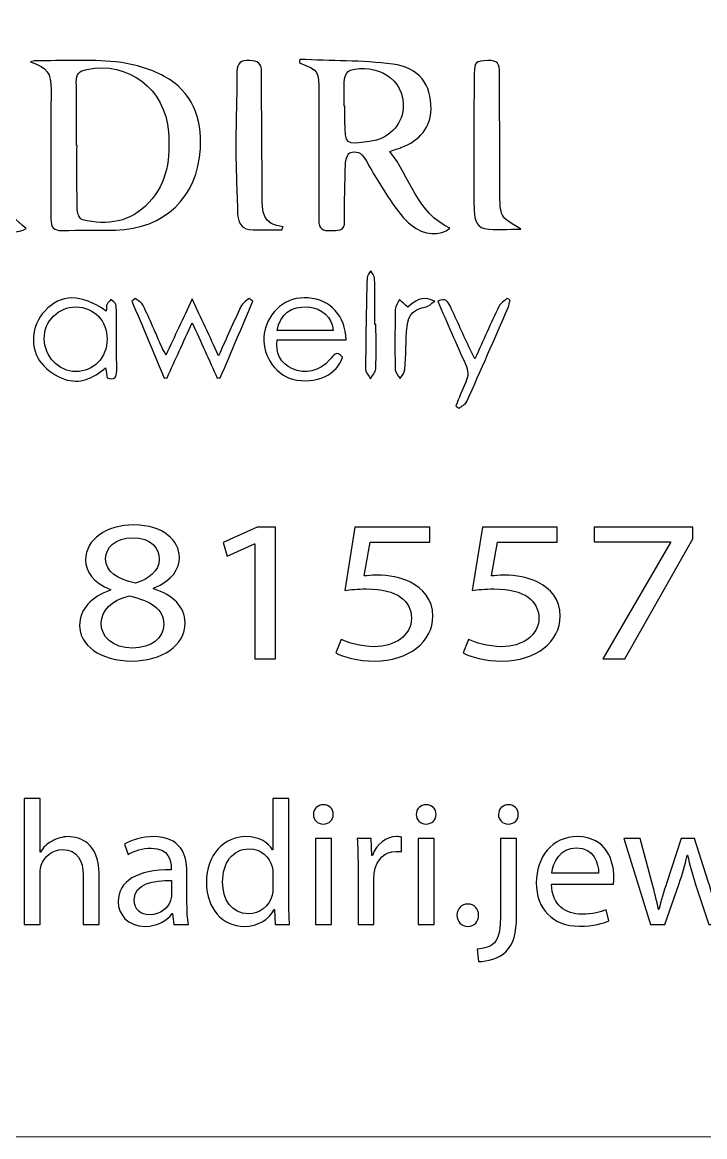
# Model space of a CAD drawing. Header units: millimetres. Extents: x -576 to 618, y 160 to 343.
# Drawn here: x 438.7 to 450.2, y 223.7 to 242.49 of the extents above; entities that cross this region are included whole.
import ezdxf

# ---------------------------------------------------------------- set-up
doc = ezdxf.new("R2010")
doc.units = ezdxf.units.MM
doc.header["$MEASUREMENT"] = 0
doc.layers.add('Layer 1', color=7, linetype='Continuous')

msp = doc.modelspace()

# ---------------------------------------------------------------- linework, layer by layer
at = {"layer": 'Layer 1', "color": 250, "lineweight": 18}
msp.add_open_spline([(421.5217, 263.5001), (421.5217, 263.5001), (455.3517, 263.5001), (455.3517, 263.5001), (456.9957, 263.5001), (458.3367, 262.1591), (458.3367, 260.5151), (458.3367, 260.5151), (458.3367, 226.6851), (458.3367, 226.6851), (458.3367, 225.0411), (456.9957, 223.7001), (455.3517, 223.7001), (455.3517, 223.7001), (421.5217, 223.7001), (421.5217, 223.7001), (419.8777, 223.7001), (418.5367, 225.0411), (418.5367, 226.6851), (418.5367, 226.6851), (418.5367, 260.5151), (418.5367, 260.5151), (418.5367, 262.1591), (419.8777, 263.5001), (421.5217, 263.5001)], degree=3, knots=[0, 0, 0, 0, 0.125, 0.125, 0.125, 0.25, 0.25, 0.25, 0.375, 0.375, 0.375, 0.5, 0.5, 0.5, 0.625, 0.625, 0.625, 0.75, 0.75, 0.75, 0.875, 0.875, 0.875, 1, 1, 1, 1], dxfattribs=at)
at = {"layer": 'Layer 1', "color": 230}
for points, knots in [([(435.9905, 239.0221), (436.2117, 239.5426), (436.426, 240.053), (436.6457, 240.561), (436.8098, 240.9401), (436.979, 241.3173), (437.152, 241.6924), (437.1771, 241.7467), (437.2363, 241.785), (437.2797, 241.8306), (437.324, 241.7844), (437.3864, 241.746), (437.4101, 241.6908), (437.694, 241.0247), (437.9755, 240.3575), (438.2507, 239.6877), (438.3976, 239.3304), (438.3917, 239.328), (438.7636, 239.0147), (438.6529, 238.9208), (438.3923, 238.9429), (438.2039, 239.0574), (438.003, 239.1791), (437.8862, 239.3666), (437.821, 239.5804), (437.7661, 239.761), (437.6632, 239.8063), (437.4859, 239.7965), (437.2092, 239.7816), (436.9308, 239.7894), (436.6532, 239.7944), (436.5611, 239.7959), (436.5099, 239.766), (436.4741, 239.6789), (436.392, 239.4802), (436.2984, 239.2864), (436.2123, 239.0895), (436.1721, 238.9975), (436.119, 238.9492), (435.9905, 239.0221)], [0, 0, 0, 0, 0.0769231, 0.0769231, 0.0769231, 0.1538462, 0.1538462, 0.1538462, 0.2307692, 0.2307692, 0.2307692, 0.3076923, 0.3076923, 0.3076923, 0.3846154, 0.3846154, 0.3846154, 0.4615385, 0.4615385, 0.4615385, 0.5384615, 0.5384615, 0.5384615, 0.6153846, 0.6153846, 0.6153846, 0.6923077, 0.6923077, 0.6923077, 0.7692308, 0.7692308, 0.7692308, 0.8461538, 0.8461538, 0.8461538, 0.9230769, 0.9230769, 0.9230769, 1, 1, 1, 1]), ([(438.8398, 241.8248), (438.8707, 241.8304), (438.9013, 241.841), (438.9318, 241.8407), (439.3793, 241.8386), (439.8292, 241.8635), (440.2725, 241.8217), (440.5521, 241.7951), (440.8442, 241.7097), (441.0916, 241.5774), (441.5652, 241.325), (441.7293, 240.8704), (441.7022, 240.3583), (441.6582, 239.5337), (441.1, 239.0076), (440.2709, 238.9852), (439.9715, 238.9768), (439.671, 238.9876), (439.3711, 238.9786), (439.2277, 238.9745), (439.1833, 239.0348), (439.1836, 239.1686), (439.1852, 239.7518), (439.1808, 240.3349), (439.1799, 240.9178), (439.1799, 241.0594), (439.1893, 241.2008), (439.1873, 241.3424), (439.1833, 241.6466), (439.1312, 241.7134), (438.8398, 241.8248)], [0, 0, 0, 0, 0.1, 0.1, 0.1, 0.2, 0.2, 0.2, 0.3, 0.3, 0.3, 0.4, 0.4, 0.4, 0.5, 0.5, 0.5, 0.6, 0.6, 0.6, 0.7, 0.7, 0.7, 0.8, 0.8, 0.8, 0.9, 0.9, 0.9, 1, 1, 1, 1]), ([(439.6142, 240.4117), (439.6142, 240.4117), (439.6227, 240.4117), (439.6227, 240.4117), (439.6227, 240.0494), (439.6188, 239.6869), (439.6267, 239.3246), (439.6282, 239.2663), (439.6723, 239.168), (439.7131, 239.158), (440.1362, 239.0569), (440.5262, 239.1181), (440.8358, 239.4498), (441.1509, 239.787), (441.1958, 240.2073), (441.1642, 240.6407), (441.1115, 241.3646), (440.48, 241.8413), (439.7887, 241.695), (439.6607, 241.6681), (439.6082, 241.6176), (439.6114, 241.4819), (439.6202, 241.1252), (439.6142, 240.7686), (439.6142, 240.4117)], [0, 0, 0, 0, 0.125, 0.125, 0.125, 0.25, 0.25, 0.25, 0.375, 0.375, 0.375, 0.5, 0.5, 0.5, 0.625, 0.625, 0.625, 0.75, 0.75, 0.75, 0.875, 0.875, 0.875, 1, 1, 1, 1]), ([(443.0741, 238.9924), (442.8909, 238.9924), (442.7056, 238.9777), (442.5243, 238.9974), (442.3873, 239.012), (442.3355, 239.1353), (442.3306, 239.2616), (442.3162, 239.6408), (442.3015, 240.0199), (442.3006, 240.3989), (442.3, 240.8183), (442.3187, 241.237), (442.319, 241.6564), (442.3193, 241.8124), (442.3902, 241.8457), (442.5281, 241.8432), (442.6651, 241.8408), (442.7359, 241.8071), (442.7353, 241.651), (442.7324, 241.0165), (442.7402, 240.3821), (442.7433, 239.7475), (442.7437, 239.6854), (442.7424, 239.623), (442.7418, 239.5606), (442.739, 239.311), (442.7465, 239.0679), (443.0997, 239.0402), (443.0913, 239.0245), (443.0825, 239.0086), (443.0741, 238.9924)], [0, 0, 0, 0, 0.1, 0.1, 0.1, 0.2, 0.2, 0.2, 0.3, 0.3, 0.3, 0.4, 0.4, 0.4, 0.5, 0.5, 0.5, 0.6, 0.6, 0.6, 0.7, 0.7, 0.7, 0.8, 0.8, 0.8, 0.9, 0.9, 0.9, 1, 1, 1, 1]), ([(443.3761, 241.8631), (443.8994, 241.8394), (444.4267, 241.8482), (444.9446, 241.7823), (445.3921, 241.7253), (445.597, 241.4382), (445.5908, 241.0248), (445.5864, 240.7249), (445.4026, 240.4906), (445.0815, 240.3758), (445.0301, 240.3574), (444.978, 240.3402), (444.8953, 240.3115), (445.246, 239.8719), (445.3505, 239.2744), (445.909, 239.0173), (445.7587, 238.8831), (445.4557, 238.8965), (445.2582, 239.0672), (445.1315, 239.1761), (445.022, 239.3115), (444.9281, 239.4506), (444.7699, 239.685), (444.6216, 239.9271), (444.4862, 240.1754), (444.4198, 240.2971), (444.325, 240.3255), (444.2219, 240.2865), (444.1786, 240.27), (444.1512, 240.163), (444.1486, 240.0956), (444.1368, 239.7789), (444.1284, 239.4613), (444.1337, 239.1445), (444.1374, 238.9486), (444.0098, 238.9873), (443.8947, 238.9789), (443.7655, 238.9699), (443.6962, 239.0005), (443.6978, 239.1521), (443.7037, 239.8656), (443.6999, 240.5795), (443.7015, 241.2931), (443.7025, 241.6616), (443.6925, 241.6797), (443.3727, 241.8057), (443.3739, 241.8248), (443.3748, 241.8441), (443.3761, 241.8631)], [0, 0, 0, 0, 0.0625, 0.0625, 0.0625, 0.125, 0.125, 0.125, 0.1875, 0.1875, 0.1875, 0.25, 0.25, 0.25, 0.3125, 0.3125, 0.3125, 0.375, 0.375, 0.375, 0.4375, 0.4375, 0.4375, 0.5, 0.5, 0.5, 0.5625, 0.5625, 0.5625, 0.625, 0.625, 0.625, 0.6875, 0.6875, 0.6875, 0.75, 0.75, 0.75, 0.8125, 0.8125, 0.8125, 0.875, 0.875, 0.875, 0.9375, 0.9375, 0.9375, 1, 1, 1, 1]), ([(447.1052, 239.0031), (446.8853, 239.0031), (446.6818, 238.9744), (446.4909, 239.0118), (446.3299, 239.0436), (446.3171, 239.2199), (446.3152, 239.3634), (446.3096, 239.7887), (446.3093, 240.2137), (446.3099, 240.6386), (446.3106, 240.9675), (446.3152, 241.2964), (446.3187, 241.6249), (446.3208, 241.8258), (446.3405, 241.8349), (446.5474, 241.8449), (446.7109, 241.853), (446.747, 241.7809), (446.7461, 241.6327), (446.7433, 240.9697), (446.7517, 240.3063), (446.7517, 239.6434), (446.7517, 239.2084), (446.748, 239.2084), (447.1052, 239.0031)], [0, 0, 0, 0, 0.125, 0.125, 0.125, 0.25, 0.25, 0.25, 0.375, 0.375, 0.375, 0.5, 0.5, 0.5, 0.625, 0.625, 0.625, 0.75, 0.75, 0.75, 0.875, 0.875, 0.875, 1, 1, 1, 1]), ([(444.1271, 241.0759), (444.1271, 241.0759), (444.1377, 241.0759), (444.1377, 241.0759), (444.1377, 240.9913), (444.1365, 240.9065), (444.138, 240.822), (444.1453, 240.4229), (444.1455, 240.4229), (444.5542, 240.4775), (444.8732, 240.5202), (445.0968, 240.7433), (445.1187, 241.0363), (445.1568, 241.5546), (444.6475, 241.8026), (444.2254, 241.6816), (444.1821, 241.6691), (444.1361, 241.5867), (444.1318, 241.5331), (444.119, 241.3814), (444.1271, 241.2282), (444.1271, 241.0759)], [0, 0, 0, 0, 0.1428571, 0.1428571, 0.1428571, 0.2857143, 0.2857143, 0.2857143, 0.4285714, 0.4285714, 0.4285714, 0.5714286, 0.5714286, 0.5714286, 0.7142857, 0.7142857, 0.7142857, 0.8571429, 0.8571429, 0.8571429, 1, 1, 1, 1]), ([(444.6622, 237.3915), (444.6622, 237.1425), (444.6678, 236.8932), (444.6581, 236.6446), (444.6559, 236.5884), (444.601, 236.5344), (444.5705, 236.4792), (444.5411, 236.531), (444.4866, 236.5827), (444.4866, 236.6342), (444.4884, 237.1494), (444.4984, 237.6645), (444.5109, 238.179), (444.5121, 238.2202), (444.5517, 238.2604), (444.5739, 238.301), (444.5963, 238.258), (444.6372, 238.2159), (444.6382, 238.1724), (444.6441, 237.9122), (444.6413, 237.6517), (444.6413, 237.3915), (444.6413, 237.3915), (444.6622, 237.3915), (444.6622, 237.3915)], [0, 0, 0, 0, 0.125, 0.125, 0.125, 0.25, 0.25, 0.25, 0.375, 0.375, 0.375, 0.5, 0.5, 0.5, 0.625, 0.625, 0.625, 0.75, 0.75, 0.75, 0.875, 0.875, 0.875, 1, 1, 1, 1]), ([(440.1155, 237.6208), (440.1202, 237.672), (440.1158, 237.7088), (440.1286, 237.7372), (440.142, 237.7668), (440.1722, 237.7884), (440.1957, 237.8137), (440.2241, 237.7866), (440.2731, 237.7619), (440.278, 237.7307), (440.2915, 237.6473), (440.2874, 237.5616), (440.288, 237.4764), (440.2896, 237.1881), (440.289, 236.8995), (440.2927, 236.6109), (440.2939, 236.4979), (440.2527, 236.452), (440.1301, 236.4948), (440.123, 236.5404), (440.1155, 236.5894), (440.1042, 236.6621), (439.8959, 236.4845), (439.6649, 236.3819), (439.411, 236.4726), (439.2696, 236.5232), (439.1274, 236.6199), (439.0297, 236.7342), (438.8166, 236.9837), (438.8515, 237.3843), (439.078, 237.6205), (439.3573, 237.9126), (439.6786, 237.9169), (440.1155, 237.6208)], [0, 0, 0, 0, 0.0909091, 0.0909091, 0.0909091, 0.1818182, 0.1818182, 0.1818182, 0.2727273, 0.2727273, 0.2727273, 0.3636364, 0.3636364, 0.3636364, 0.4545455, 0.4545455, 0.4545455, 0.5454545, 0.5454545, 0.5454545, 0.6363636, 0.6363636, 0.6363636, 0.7272727, 0.7272727, 0.7272727, 0.8181818, 0.8181818, 0.8181818, 0.9090909, 0.9090909, 0.9090909, 1, 1, 1, 1]), ([(444.1568, 237.1359), (444.1568, 237.1359), (442.9971, 237.1359), (442.9971, 237.1359), (442.9599, 236.9187), (443.0589, 236.7362), (443.2529, 236.6448), (443.4607, 236.5465), (443.7175, 236.6071), (443.8804, 236.7989), (443.9449, 236.875), (443.9974, 236.9646), (444.0966, 236.8414), (444.0223, 236.5643), (443.6479, 236.3668), (443.2529, 236.4729), (442.9452, 236.5556), (442.7222, 236.9187), (442.7799, 237.2423), (442.8488, 237.6274), (443.1459, 237.8682), (443.52, 237.8417), (443.8913, 237.8155), (444.1518, 237.5368), (444.1568, 237.1359)], [0, 0, 0, 0, 0.125, 0.125, 0.125, 0.25, 0.25, 0.25, 0.375, 0.375, 0.375, 0.5, 0.5, 0.5, 0.625, 0.625, 0.625, 0.75, 0.75, 0.75, 0.875, 0.875, 0.875, 1, 1, 1, 1]), ([(445.2003, 237.6847), (445.311, 237.7866), (445.4324, 237.8896), (445.6552, 237.7895), (445.5894, 237.7452), (445.551, 237.7012), (445.5054, 237.6921), (445.3055, 237.6522), (445.2069, 237.5692), (445.1862, 237.3598), (445.1628, 237.119), (445.1672, 236.8753), (445.1491, 236.6334), (445.145, 236.5811), (445.097, 236.5317), (445.0692, 236.4809), (445.0399, 236.5311), (444.9863, 236.5807), (444.9857, 236.6316), (444.9791, 236.9704), (444.9806, 237.3096), (444.9878, 237.6484), (444.989, 237.7046), (445.0327, 237.7598), (445.0568, 237.8154), (445.1001, 237.776), (445.1429, 237.7368), (445.2003, 237.6847)], [0, 0, 0, 0, 0.1111111, 0.1111111, 0.1111111, 0.2222222, 0.2222222, 0.2222222, 0.3333333, 0.3333333, 0.3333333, 0.4444444, 0.4444444, 0.4444444, 0.5555556, 0.5555556, 0.5555556, 0.6666667, 0.6666667, 0.6666667, 0.7777778, 0.7777778, 0.7777778, 0.8888889, 0.8888889, 0.8888889, 1, 1, 1, 1]), ([(439.6066, 237.6898), (439.3071, 237.6917), (439.0696, 237.4539), (439.0696, 237.1519), (439.07, 236.858), (439.3186, 236.6003), (439.6012, 236.6009), (439.9018, 236.6015), (440.1277, 236.8339), (440.1301, 237.1453), (440.1326, 237.4549), (439.9083, 237.6879), (439.6066, 237.6898)], [0, 0, 0, 0, 0.25, 0.25, 0.25, 0.5, 0.5, 0.5, 0.75, 0.75, 0.75, 1, 1, 1, 1]), ([(441.5643, 237.4238), (441.4117, 237.0875), (441.2766, 236.7908), (441.1418, 236.494), (441.1256, 236.4924), (441.109, 236.4912), (441.0925, 236.49), (440.9116, 236.9218), (440.7302, 237.3533), (440.549, 237.7851), (440.568, 237.8004), (440.5864, 237.816), (440.6052, 237.8317), (440.6507, 237.7927), (440.7153, 237.7627), (440.739, 237.7131), (440.8491, 237.4831), (440.9475, 237.2482), (441.0507, 237.0151), (441.0685, 236.9754), (441.0909, 236.938), (441.1225, 236.8784), (441.2694, 237.1945), (441.4068, 237.4903), (441.5634, 237.8266), (441.7191, 237.4925), (441.8576, 237.1945), (442.0099, 236.8675), (442.1424, 237.1633), (442.2585, 237.4322), (442.3846, 237.6965), (442.411, 237.7521), (442.4757, 237.7889), (442.5225, 237.8344), (442.5446, 237.8191), (442.5664, 237.8035), (442.588, 237.788), (442.4045, 237.3561), (442.2208, 236.9243), (442.0373, 236.4931), (442.0205, 236.4922), (442.0033, 236.4912), (441.9868, 236.4906), (441.851, 236.7901), (441.7153, 237.0896), (441.5643, 237.4238)], [0, 0, 0, 0, 0.0666667, 0.0666667, 0.0666667, 0.1333333, 0.1333333, 0.1333333, 0.2, 0.2, 0.2, 0.2666667, 0.2666667, 0.2666667, 0.3333333, 0.3333333, 0.3333333, 0.4, 0.4, 0.4, 0.4666667, 0.4666667, 0.4666667, 0.5333333, 0.5333333, 0.5333333, 0.6, 0.6, 0.6, 0.6666667, 0.6666667, 0.6666667, 0.7333333, 0.7333333, 0.7333333, 0.8, 0.8, 0.8, 0.8666667, 0.8666667, 0.8666667, 0.9333333, 0.9333333, 0.9333333, 1, 1, 1, 1]), ([(443.9428, 237.2907), (443.9265, 237.5143), (443.7543, 237.6741), (443.5166, 237.6887), (443.2305, 237.7069), (443.0463, 237.5686), (442.9955, 237.2907), (442.9955, 237.2907), (443.9428, 237.2907), (443.9428, 237.2907)], [0, 0, 0, 0, 0.3333333, 0.3333333, 0.3333333, 0.6666667, 0.6666667, 0.6666667, 1, 1, 1, 1]), ([(445.7021, 237.7885), (445.8378, 237.8525), (445.8788, 237.7758), (445.9158, 237.6962), (446.0275, 237.4553), (446.1377, 237.2132), (446.2494, 236.972), (446.27, 236.9271), (446.294, 236.884), (446.3296, 236.8141), (446.4709, 237.1264), (446.5976, 237.4154), (446.7343, 237.6993), (446.7614, 237.7552), (446.8275, 237.7923), (446.8759, 237.8379), (446.8912, 237.826), (446.9061, 237.8138), (446.9218, 237.8019), (446.9114, 237.7611), (446.9071, 237.7174), (446.8906, 237.6796), (446.66, 237.1514), (446.4298, 236.6232), (446.1933, 236.0977), (446.1708, 236.0481), (446.1053, 236.0178), (446.0597, 235.9786), (446.0432, 235.9926), (446.0263, 236.0066), (446.0091, 236.0207), (446.0634, 236.1539), (446.1124, 236.2893), (446.1739, 236.4191), (446.2238, 236.5249), (446.2213, 236.6163), (446.1717, 236.7243), (446.0107, 237.0722), (445.8613, 237.4254), (445.7021, 237.7885)], [0, 0, 0, 0, 0.0769231, 0.0769231, 0.0769231, 0.1538462, 0.1538462, 0.1538462, 0.2307692, 0.2307692, 0.2307692, 0.3076923, 0.3076923, 0.3076923, 0.3846154, 0.3846154, 0.3846154, 0.4615385, 0.4615385, 0.4615385, 0.5384615, 0.5384615, 0.5384615, 0.6153846, 0.6153846, 0.6153846, 0.6923077, 0.6923077, 0.6923077, 0.7692308, 0.7692308, 0.7692308, 0.8461538, 0.8461538, 0.8461538, 0.9230769, 0.9230769, 0.9230769, 1, 1, 1, 1]), ([(439.6668, 232.3206), (439.6668, 232.6004), (439.8652, 232.7986), (440.1891, 232.9147), (440.1891, 232.9147), (440.1854, 232.9246), (440.1854, 232.9246), (439.8936, 233.0407), (439.7679, 233.2319), (439.7679, 233.4232), (439.7679, 233.7749), (440.1205, 234.0135), (440.5822, 234.0135), (441.0927, 234.0135), (441.3479, 233.7439), (441.3479, 233.4676), (441.3479, 233.28), (441.2387, 233.0785), (440.9145, 232.9486), (440.9145, 232.9486), (440.9145, 232.9384), (440.9145, 232.9384), (441.2425, 232.8292), (441.4453, 232.6345), (441.4453, 232.3649), (441.4453, 231.9792), (441.0525, 231.72), (440.5501, 231.72), (439.9988, 231.72), (439.6668, 231.9961), (439.6668, 232.3206)], [0, 0, 0, 0, 0.1, 0.1, 0.1, 0.2, 0.2, 0.2, 0.3, 0.3, 0.3, 0.4, 0.4, 0.4, 0.5, 0.5, 0.5, 0.6, 0.6, 0.6, 0.7, 0.7, 0.7, 0.8, 0.8, 0.8, 0.9, 0.9, 0.9, 1, 1, 1, 1]), ([(442.6212, 233.6961), (442.6212, 233.6961), (442.6132, 233.6961), (442.6132, 233.6961), (442.6132, 233.6961), (442.1554, 233.488), (442.1554, 233.488), (442.1554, 233.488), (442.0865, 233.7167), (442.0865, 233.7167), (442.0865, 233.7167), (442.6618, 233.976), (442.6618, 233.976), (442.6618, 233.976), (442.9657, 233.976), (442.9657, 233.976), (442.9657, 233.976), (442.9657, 231.7573), (442.9657, 231.7573), (442.9657, 231.7573), (442.6212, 231.7573), (442.6212, 231.7573), (442.6212, 231.7573), (442.6212, 233.6961), (442.6212, 233.6961)], [0, 0, 0, 0, 0.125, 0.125, 0.125, 0.25, 0.25, 0.25, 0.375, 0.375, 0.375, 0.5, 0.5, 0.5, 0.625, 0.625, 0.625, 0.75, 0.75, 0.75, 0.875, 0.875, 0.875, 1, 1, 1, 1]), ([(445.5678, 233.7235), (445.5678, 233.7235), (444.5628, 233.7235), (444.5628, 233.7235), (444.5628, 233.7235), (444.4617, 233.1535), (444.4617, 233.1535), (444.5223, 233.16), (444.5791, 233.1672), (444.6764, 233.1672), (444.8789, 233.1672), (445.0814, 233.1298), (445.2437, 233.0477), (445.4502, 232.9488), (445.6203, 232.7575), (445.6203, 232.4777), (445.6203, 232.0439), (445.211, 231.7198), (444.64, 231.7198), (444.3523, 231.7198), (444.1092, 231.7882), (443.9834, 231.8564), (443.9834, 231.8564), (444.0727, 232.0848), (444.0727, 232.0848), (444.1822, 232.0302), (444.3969, 231.962), (444.6359, 231.962), (444.9722, 231.962), (445.2599, 232.1463), (445.2599, 232.4434), (445.2559, 232.7301), (445.0287, 232.9351), (444.502, 232.9351), (444.3523, 232.9351), (444.235, 232.9213), (444.1376, 232.9111), (444.1376, 232.9111), (444.3077, 233.9763), (444.3077, 233.9763), (444.3077, 233.9763), (445.5678, 233.9763), (445.5678, 233.9763), (445.5678, 233.9763), (445.5678, 233.7235), (445.5678, 233.7235)], [0, 0, 0, 0, 0.0666667, 0.0666667, 0.0666667, 0.1333333, 0.1333333, 0.1333333, 0.2, 0.2, 0.2, 0.2666667, 0.2666667, 0.2666667, 0.3333333, 0.3333333, 0.3333333, 0.4, 0.4, 0.4, 0.4666667, 0.4666667, 0.4666667, 0.5333333, 0.5333333, 0.5333333, 0.6, 0.6, 0.6, 0.6666667, 0.6666667, 0.6666667, 0.7333333, 0.7333333, 0.7333333, 0.8, 0.8, 0.8, 0.8666667, 0.8666667, 0.8666667, 0.9333333, 0.9333333, 0.9333333, 1, 1, 1, 1]), ([(447.7159, 233.7235), (447.7159, 233.7235), (446.7109, 233.7235), (446.7109, 233.7235), (446.7109, 233.7235), (446.6098, 233.1535), (446.6098, 233.1535), (446.6703, 233.16), (446.7271, 233.1672), (446.8245, 233.1672), (447.0269, 233.1672), (447.2294, 233.1298), (447.3916, 233.0477), (447.5983, 232.9488), (447.7682, 232.7575), (447.7682, 232.4777), (447.7682, 232.0439), (447.3589, 231.7198), (446.7879, 231.7198), (446.5002, 231.7198), (446.2572, 231.7882), (446.1315, 231.8564), (446.1315, 231.8564), (446.2207, 232.0848), (446.2207, 232.0848), (446.3302, 232.0302), (446.5449, 231.962), (446.7839, 231.962), (447.1202, 231.962), (447.4079, 232.1463), (447.4079, 232.4434), (447.4039, 232.7301), (447.1767, 232.9351), (446.65, 232.9351), (446.5002, 232.9351), (446.3829, 232.9213), (446.2856, 232.9111), (446.2856, 232.9111), (446.4556, 233.9763), (446.4556, 233.9763), (446.4556, 233.9763), (447.7159, 233.9763), (447.7159, 233.9763), (447.7159, 233.9763), (447.7159, 233.7235), (447.7159, 233.7235)], [0, 0, 0, 0, 0.0666667, 0.0666667, 0.0666667, 0.1333333, 0.1333333, 0.1333333, 0.2, 0.2, 0.2, 0.2666667, 0.2666667, 0.2666667, 0.3333333, 0.3333333, 0.3333333, 0.4, 0.4, 0.4, 0.4666667, 0.4666667, 0.4666667, 0.5333333, 0.5333333, 0.5333333, 0.6, 0.6, 0.6, 0.6666667, 0.6666667, 0.6666667, 0.7333333, 0.7333333, 0.7333333, 0.8, 0.8, 0.8, 0.8666667, 0.8666667, 0.8666667, 0.9333333, 0.9333333, 0.9333333, 1, 1, 1, 1]), ([(450.0019, 233.9761), (450.0019, 233.9761), (450.0019, 233.778), (450.0019, 233.778), (450.0019, 233.778), (448.8552, 231.7574), (448.8552, 231.7574), (448.8552, 231.7574), (448.4868, 231.7574), (448.4868, 231.7574), (448.4868, 231.7574), (449.629, 233.7203), (449.629, 233.7203), (449.629, 233.7203), (449.629, 233.7269), (449.629, 233.7269), (449.629, 233.7269), (448.3407, 233.7269), (448.3407, 233.7269), (448.3407, 233.7269), (448.3407, 233.9761), (448.3407, 233.9761), (448.3407, 233.9761), (450.0019, 233.9761), (450.0019, 233.9761)], [0, 0, 0, 0, 0.125, 0.125, 0.125, 0.25, 0.25, 0.25, 0.375, 0.375, 0.375, 0.5, 0.5, 0.5, 0.625, 0.625, 0.625, 0.75, 0.75, 0.75, 0.875, 0.875, 0.875, 1, 1, 1, 1]), ([(440.1043, 233.4435), (440.1043, 233.2217), (440.303, 233.1022), (440.6065, 233.0342), (440.8334, 233.0991), (441.0078, 233.2354), (441.0078, 233.4369), (441.0078, 233.6145), (440.882, 233.7986), (440.5622, 233.7986), (440.2665, 233.7986), (440.1043, 233.6348), (440.1043, 233.4435)], [0, 0, 0, 0, 0.25, 0.25, 0.25, 0.5, 0.5, 0.5, 0.75, 0.75, 0.75, 1, 1, 1, 1]), ([(441.0848, 232.334), (441.0848, 232.6039), (440.8621, 232.7336), (440.5052, 232.8189), (440.1975, 232.744), (440.0316, 232.5733), (440.0316, 232.3615), (440.0194, 232.1365), (440.2219, 231.9383), (440.5579, 231.9383), (440.878, 231.9383), (441.0848, 232.1056), (441.0848, 232.334)], [0, 0, 0, 0, 0.25, 0.25, 0.25, 0.5, 0.5, 0.5, 0.75, 0.75, 0.75, 1, 1, 1, 1]), ([(438.7321, 229.4023), (438.7321, 229.4023), (439.002, 229.4023), (439.002, 229.4023), (439.002, 229.4023), (439.002, 228.499), (439.002, 228.499), (439.002, 228.499), (439.0082, 228.499), (439.0082, 228.499), (439.051, 228.5742), (439.1184, 228.6401), (439.2014, 228.6847), (439.2809, 228.7296), (439.3758, 228.7592), (439.4772, 228.7592), (439.6762, 228.7592), (439.9954, 228.6401), (439.9954, 228.1405), (439.9954, 228.1405), (439.9954, 227.2794), (439.9954, 227.2794), (439.9954, 227.2794), (439.7256, 227.2794), (439.7256, 227.2794), (439.7256, 227.2794), (439.7256, 228.1106), (439.7256, 228.1106), (439.7256, 228.3436), (439.6366, 228.5411), (439.382, 228.5411), (439.2073, 228.5411), (439.0694, 228.4214), (439.0204, 228.2778), (439.0051, 228.2423), (439.002, 228.2032), (439.002, 228.1524), (439.002, 228.1524), (439.002, 227.2794), (439.002, 227.2794), (439.002, 227.2794), (438.7321, 227.2794), (438.7321, 227.2794), (438.7321, 227.2794), (438.7321, 229.4023), (438.7321, 229.4023)], [0, 0, 0, 0, 0.0666667, 0.0666667, 0.0666667, 0.1333333, 0.1333333, 0.1333333, 0.2, 0.2, 0.2, 0.2666667, 0.2666667, 0.2666667, 0.3333333, 0.3333333, 0.3333333, 0.4, 0.4, 0.4, 0.4666667, 0.4666667, 0.4666667, 0.5333333, 0.5333333, 0.5333333, 0.6, 0.6, 0.6, 0.6666667, 0.6666667, 0.6666667, 0.7333333, 0.7333333, 0.7333333, 0.8, 0.8, 0.8, 0.8666667, 0.8666667, 0.8666667, 0.9333333, 0.9333333, 0.9333333, 1, 1, 1, 1]), ([(443.1938, 229.4024), (443.1938, 229.4024), (443.1938, 227.6532), (443.1938, 227.6532), (443.1938, 227.5247), (443.1969, 227.3781), (443.206, 227.2794), (443.206, 227.2794), (442.9638, 227.2794), (442.9638, 227.2794), (442.9638, 227.2794), (442.9516, 227.5306), (442.9516, 227.5306), (442.9516, 227.5306), (442.9454, 227.5306), (442.9454, 227.5306), (442.8627, 227.369), (442.6818, 227.2467), (442.4393, 227.2467), (442.0808, 227.2467), (441.8047, 227.5425), (441.8047, 227.9821), (441.8016, 228.4635), (442.1086, 228.7593), (442.4702, 228.7593), (442.6971, 228.7593), (442.8505, 228.6548), (442.9176, 228.5381), (442.9176, 228.5381), (442.9238, 228.5381), (442.9238, 228.5381), (442.9238, 228.5381), (442.9238, 229.4024), (442.9238, 229.4024), (442.9238, 229.4024), (443.1938, 229.4024), (443.1938, 229.4024)], [0, 0, 0, 0, 0.0833333, 0.0833333, 0.0833333, 0.1666667, 0.1666667, 0.1666667, 0.25, 0.25, 0.25, 0.3333333, 0.3333333, 0.3333333, 0.4166667, 0.4166667, 0.4166667, 0.5, 0.5, 0.5, 0.5833333, 0.5833333, 0.5833333, 0.6666667, 0.6666667, 0.6666667, 0.75, 0.75, 0.75, 0.8333333, 0.8333333, 0.8333333, 0.9166667, 0.9166667, 0.9166667, 1, 1, 1, 1]), ([(443.9423, 229.1332), (443.9451, 229.0434), (443.8777, 228.9717), (443.7704, 228.9717), (443.6753, 228.9717), (443.6079, 229.0434), (443.6079, 229.1332), (443.6079, 229.2259), (443.6784, 229.2974), (443.7764, 229.2974), (443.8777, 229.2974), (443.9423, 229.2259), (443.9423, 229.1332)], [0, 0, 0, 0, 0.25, 0.25, 0.25, 0.5, 0.5, 0.5, 0.75, 0.75, 0.75, 1, 1, 1, 1]), ([(445.6749, 229.1332), (445.678, 229.0434), (445.6103, 228.9717), (445.503, 228.9717), (445.4082, 228.9717), (445.3408, 229.0434), (445.3408, 229.1332), (445.3408, 229.2259), (445.4113, 229.2974), (445.5092, 229.2974), (445.6103, 229.2974), (445.6749, 229.2259), (445.6749, 229.1332)], [0, 0, 0, 0, 0.25, 0.25, 0.25, 0.5, 0.5, 0.5, 0.75, 0.75, 0.75, 1, 1, 1, 1]), ([(447.0607, 229.1332), (447.0639, 229.0465), (446.9996, 228.9717), (446.8923, 228.9717), (446.7912, 228.9717), (446.727, 229.0465), (446.727, 229.1332), (446.727, 229.2259), (446.7972, 229.2974), (446.8983, 229.2974), (446.9965, 229.2974), (447.0607, 229.2259), (447.0607, 229.1332)], [0, 0, 0, 0, 0.25, 0.25, 0.25, 0.5, 0.5, 0.5, 0.75, 0.75, 0.75, 1, 1, 1, 1]), ([(441.2557, 227.2794), (441.2557, 227.2794), (441.2345, 227.462), (441.2345, 227.462), (441.2345, 227.462), (441.2251, 227.462), (441.2251, 227.462), (441.1424, 227.3484), (440.983, 227.2465), (440.7711, 227.2465), (440.4707, 227.2465), (440.3175, 227.4526), (440.3175, 227.6621), (440.3175, 228.0118), (440.6367, 228.2033), (441.2095, 228.2002), (441.2095, 228.2002), (441.2095, 228.2302), (441.2095, 228.2302), (441.2095, 228.3497), (441.1761, 228.565), (440.8725, 228.565), (440.7346, 228.565), (440.5905, 228.5232), (440.4862, 228.4573), (440.4862, 228.4573), (440.4248, 228.6308), (440.4248, 228.6308), (440.5474, 228.7085), (440.7253, 228.7594), (440.9122, 228.7594), (441.3662, 228.7594), (441.4765, 228.4573), (441.4765, 228.1675), (441.4765, 228.1675), (441.4765, 227.6261), (441.4765, 227.6261), (441.4765, 227.5007), (441.4825, 227.3781), (441.5009, 227.2794), (441.5009, 227.2794), (441.2557, 227.2794), (441.2557, 227.2794)], [0, 0, 0, 0, 0.0714286, 0.0714286, 0.0714286, 0.1428571, 0.1428571, 0.1428571, 0.2142857, 0.2142857, 0.2142857, 0.2857143, 0.2857143, 0.2857143, 0.3571429, 0.3571429, 0.3571429, 0.4285714, 0.4285714, 0.4285714, 0.5, 0.5, 0.5, 0.5714286, 0.5714286, 0.5714286, 0.6428571, 0.6428571, 0.6428571, 0.7142857, 0.7142857, 0.7142857, 0.7857143, 0.7857143, 0.7857143, 0.8571429, 0.8571429, 0.8571429, 0.9285714, 0.9285714, 0.9285714, 1, 1, 1, 1]), ([(443.6418, 228.7264), (443.6418, 228.7264), (443.9114, 228.7264), (443.9114, 228.7264), (443.9114, 228.7264), (443.9114, 227.2793), (443.9114, 227.2793), (443.9114, 227.2793), (443.6418, 227.2793), (443.6418, 227.2793), (443.6418, 227.2793), (443.6418, 228.7264), (443.6418, 228.7264)], [0, 0, 0, 0, 0.25, 0.25, 0.25, 0.5, 0.5, 0.5, 0.75, 0.75, 0.75, 1, 1, 1, 1]), ([(444.3593, 228.2752), (444.3593, 228.4456), (444.3558, 228.5922), (444.3468, 228.7264), (444.3468, 228.7264), (444.5831, 228.7264), (444.5831, 228.7264), (444.5831, 228.7264), (444.5921, 228.4425), (444.5921, 228.4425), (444.5921, 228.4425), (444.6046, 228.4425), (444.6046, 228.4425), (444.6719, 228.6368), (444.8342, 228.7595), (445.0155, 228.7595), (445.0461, 228.7595), (445.0676, 228.7563), (445.0922, 228.7504), (445.0922, 228.7504), (445.0922, 228.5024), (445.0922, 228.5024), (445.0645, 228.5083), (445.0367, 228.5114), (445.0002, 228.5114), (444.8098, 228.5114), (444.675, 228.371), (444.6382, 228.1735), (444.6321, 228.1376), (444.6258, 228.0958), (444.6258, 228.0509), (444.6258, 228.0509), (444.6258, 227.2796), (444.6258, 227.2796), (444.6258, 227.2796), (444.3593, 227.2796), (444.3593, 227.2796), (444.3593, 227.2796), (444.3593, 228.2752), (444.3593, 228.2752)], [0, 0, 0, 0, 0.0769231, 0.0769231, 0.0769231, 0.1538462, 0.1538462, 0.1538462, 0.2307692, 0.2307692, 0.2307692, 0.3076923, 0.3076923, 0.3076923, 0.3846154, 0.3846154, 0.3846154, 0.4615385, 0.4615385, 0.4615385, 0.5384615, 0.5384615, 0.5384615, 0.6153846, 0.6153846, 0.6153846, 0.6923077, 0.6923077, 0.6923077, 0.7692308, 0.7692308, 0.7692308, 0.8461538, 0.8461538, 0.8461538, 0.9230769, 0.9230769, 0.9230769, 1, 1, 1, 1]), ([(445.3745, 228.7264), (445.3745, 228.7264), (445.644, 228.7264), (445.644, 228.7264), (445.644, 228.7264), (445.644, 227.2793), (445.644, 227.2793), (445.644, 227.2793), (445.3745, 227.2793), (445.3745, 227.2793), (445.3745, 227.2793), (445.3745, 228.7264), (445.3745, 228.7264)], [0, 0, 0, 0, 0.25, 0.25, 0.25, 0.5, 0.5, 0.5, 0.75, 0.75, 0.75, 1, 1, 1, 1]), ([(446.365, 226.8608), (446.4876, 226.8699), (446.595, 226.9029), (446.6592, 226.9713), (446.7329, 227.0552), (446.7603, 227.1688), (446.7603, 227.5155), (446.7603, 227.5155), (446.7603, 228.7264), (446.7603, 228.7264), (446.7603, 228.7264), (447.0302, 228.7264), (447.0302, 228.7264), (447.0302, 228.7264), (447.0302, 227.4141), (447.0302, 227.4141), (447.0302, 227.1329), (446.9843, 226.9507), (446.8524, 226.8191), (446.7329, 226.7023), (446.5366, 226.6546), (446.3925, 226.6546), (446.3925, 226.6546), (446.365, 226.8608), (446.365, 226.8608)], [0, 0, 0, 0, 0.125, 0.125, 0.125, 0.25, 0.25, 0.25, 0.375, 0.375, 0.375, 0.5, 0.5, 0.5, 0.625, 0.625, 0.625, 0.75, 0.75, 0.75, 0.875, 0.875, 0.875, 1, 1, 1, 1]), ([(447.6221, 227.9552), (447.628, 227.5994), (447.8611, 227.4528), (448.1309, 227.4528), (448.3241, 227.4528), (448.4405, 227.4859), (448.5416, 227.5274), (448.5416, 227.5274), (448.5877, 227.3392), (448.5877, 227.3392), (448.4926, 227.2974), (448.33, 227.2496), (448.0941, 227.2496), (447.6373, 227.2496), (447.3644, 227.5423), (447.3644, 227.9791), (447.3644, 228.4157), (447.628, 228.7595), (448.0604, 228.7595), (448.5447, 228.7595), (448.6735, 228.3439), (448.6735, 228.0777), (448.6735, 228.0238), (448.6673, 227.982), (448.6645, 227.9552), (448.6645, 227.9552), (447.6221, 227.9552), (447.6221, 227.9552)], [0, 0, 0, 0, 0.1111111, 0.1111111, 0.1111111, 0.2222222, 0.2222222, 0.2222222, 0.3333333, 0.3333333, 0.3333333, 0.4444444, 0.4444444, 0.4444444, 0.5555556, 0.5555556, 0.5555556, 0.6666667, 0.6666667, 0.6666667, 0.7777778, 0.7777778, 0.7777778, 0.8888889, 0.8888889, 0.8888889, 1, 1, 1, 1]), ([(449.1157, 228.7265), (449.1157, 228.7265), (449.3119, 227.9911), (449.3119, 227.9911), (449.355, 227.8295), (449.3946, 227.68), (449.422, 227.5305), (449.422, 227.5305), (449.4314, 227.5305), (449.4314, 227.5305), (449.4651, 227.6772), (449.5141, 227.8326), (449.5634, 227.9882), (449.5634, 227.9882), (449.8055, 228.7265), (449.8055, 228.7265), (449.8055, 228.7265), (450.0324, 228.7265), (450.0324, 228.7265), (450.0324, 228.7265), (450.2623, 228.0033), (450.2623, 228.0033), (450.3175, 227.8295), (450.3602, 227.6772), (450.3943, 227.5305), (450.3943, 227.5305), (450.4033, 227.5305), (450.4033, 227.5305), (450.428, 227.6772), (450.4676, 227.8295), (450.5166, 228.0001), (450.5166, 228.0001), (450.7284, 228.7265), (450.7284, 228.7265), (450.7284, 228.7265), (450.9949, 228.7265), (450.9949, 228.7265), (450.9949, 228.7265), (450.5166, 227.2794), (450.5166, 227.2794), (450.5166, 227.2794), (450.2714, 227.2794), (450.2714, 227.2794), (450.2714, 227.2794), (450.0449, 227.9702), (450.0449, 227.9702), (449.9928, 228.1318), (449.9497, 228.2753), (449.9129, 228.4457), (449.9129, 228.4457), (449.9066, 228.4457), (449.9066, 228.4457), (449.8698, 228.2721), (449.8239, 228.1224), (449.7718, 227.967), (449.7718, 227.967), (449.5325, 227.2794), (449.5325, 227.2794), (449.5325, 227.2794), (449.2872, 227.2794), (449.2872, 227.2794), (449.2872, 227.2794), (448.8395, 228.7265), (448.8395, 228.7265), (448.8395, 228.7265), (449.1157, 228.7265), (449.1157, 228.7265)], [0, 0, 0, 0, 0.0454545, 0.0454545, 0.0454545, 0.0909091, 0.0909091, 0.0909091, 0.1363636, 0.1363636, 0.1363636, 0.1818182, 0.1818182, 0.1818182, 0.2272727, 0.2272727, 0.2272727, 0.2727273, 0.2727273, 0.2727273, 0.3181818, 0.3181818, 0.3181818, 0.3636364, 0.3636364, 0.3636364, 0.4090909, 0.4090909, 0.4090909, 0.4545455, 0.4545455, 0.4545455, 0.5, 0.5, 0.5, 0.5454545, 0.5454545, 0.5454545, 0.5909091, 0.5909091, 0.5909091, 0.6363636, 0.6363636, 0.6363636, 0.6818182, 0.6818182, 0.6818182, 0.7272727, 0.7272727, 0.7272727, 0.7727273, 0.7727273, 0.7727273, 0.8181818, 0.8181818, 0.8181818, 0.8636364, 0.8636364, 0.8636364, 0.9090909, 0.9090909, 0.9090909, 0.9545455, 0.9545455, 0.9545455, 1, 1, 1, 1]), ([(442.9238, 228.1375), (442.9238, 228.1703), (442.9207, 228.2152), (442.9117, 228.2479), (442.8717, 228.4158), (442.7245, 228.5531), (442.5223, 228.5531), (442.2431, 228.5531), (442.0777, 228.3138), (442.0777, 227.994), (442.0777, 227.7013), (442.225, 227.4589), (442.5161, 227.4589), (442.6971, 227.4589), (442.8627, 227.5752), (442.9117, 227.7728), (442.9207, 227.8086), (442.9238, 227.8448), (442.9238, 227.8864), (442.9238, 227.8864), (442.9238, 228.1375), (442.9238, 228.1375)], [0, 0, 0, 0, 0.1428571, 0.1428571, 0.1428571, 0.2857143, 0.2857143, 0.2857143, 0.4285714, 0.4285714, 0.4285714, 0.5714286, 0.5714286, 0.5714286, 0.7142857, 0.7142857, 0.7142857, 0.8571429, 0.8571429, 0.8571429, 1, 1, 1, 1]), ([(448.4131, 228.1435), (448.4162, 228.3108), (448.3422, 228.571), (448.0389, 228.571), (447.7662, 228.571), (447.6464, 228.3258), (447.6252, 228.1435), (447.6252, 228.1435), (448.4131, 228.1435), (448.4131, 228.1435)], [0, 0, 0, 0, 0.3333333, 0.3333333, 0.3333333, 0.6666667, 0.6666667, 0.6666667, 1, 1, 1, 1]), ([(441.2157, 228.018), (440.9215, 228.024), (440.5873, 227.9731), (440.5873, 227.692), (440.5873, 227.5216), (440.7037, 227.4408), (440.8419, 227.4408), (441.0351, 227.4408), (441.1574, 227.5603), (441.2004, 227.6832), (441.2095, 227.7101), (441.2157, 227.7397), (441.2157, 227.7665), (441.2157, 227.7665), (441.2157, 228.018), (441.2157, 228.018)], [0, 0, 0, 0, 0.2, 0.2, 0.2, 0.4, 0.4, 0.4, 0.6, 0.6, 0.6, 0.8, 0.8, 0.8, 1, 1, 1, 1]), ([(446.0275, 227.4348), (446.0275, 227.5453), (446.1043, 227.6233), (446.2116, 227.6233), (446.319, 227.6233), (446.3925, 227.5453), (446.3925, 227.4348), (446.3925, 227.3272), (446.3218, 227.2464), (446.2085, 227.2464), (446.1011, 227.2464), (446.0275, 227.3272), (446.0275, 227.4348)], [0, 0, 0, 0, 0.25, 0.25, 0.25, 0.5, 0.5, 0.5, 0.75, 0.75, 0.75, 1, 1, 1, 1])]:
    msp.add_open_spline(points, degree=3, knots=knots, dxfattribs=at)

doc.saveas('drawing.dxf')
